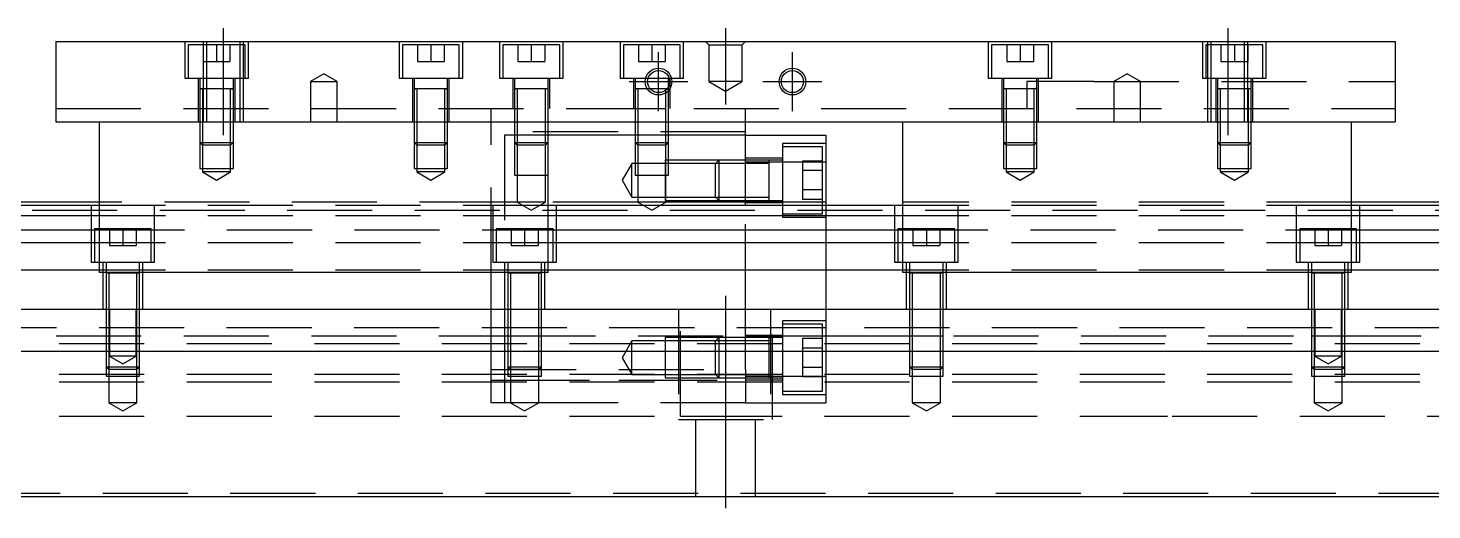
# Model space of a CAD drawing. Extents: x -20 to 812, y -267 to 102.
# Drawn here: x 185.8 to 395.5, y -226.9 to -154.9 of the extents above; entities that cross this region are included whole.
import ezdxf

# ---------------------------------------------------------------- set-up
doc = ezdxf.new("R2010")
doc.units = 0
doc.linetypes.add('CENTER', pattern=[50.8, 31.75, -6.35, 6.35, -6.35])
doc.linetypes.add('DASHED', pattern=[19.05, 12.7, -6.35])
doc.layers.get('0').update_dxf_attribs({"linetype": 'CONTINUOUS'})
doc.layers.add('CENTER', color=1, linetype='CENTER')

msp = doc.modelspace()

# ---------------------------------------------------------------- linework, layer by layer
at = {"color": 7, "linetype": 'CONTINUOUS'}
for p, q in [((190, -156.93), (190, -168.93)), ((190, -156.93), (390, -156.93)), ((390, -156.93), (390, -168.93)), ((278.770162, -164.03), (278.32967, -164.03)), ((281.500006, -164.03), (281.229838, -164.03)), ((190, -168.93), (390, -168.93)), ((196.5, -191.43), (196.5, -168.93)), ((263.5, -191.43), (263.5, -168.93)), ((293, -181.43), (293, -168.93)), ((316.5, -191.43), (316.5, -168.93)), ((383.5, -191.43), (383.5, -168.93)), ((293, -170.93), (305, -170.93)), ((305, -170.93), (305, -181.43)), ((196.5, -181.43), (0, -181.43)), ((196.5, -180.93), (28, -180.93)), ((316.5, -181.43), (263.5, -181.43)), ((523, -180.93), (383.5, -180.93)), ((580, -181.43), (383.5, -181.43)), ((196.5, -182.969608), (0, -182.969608)), ((316.5, -182.969608), (263.5, -182.969608)), ((580, -182.969608), (383.5, -182.969608)), ((0, -185.090392), (196.5, -185.090392)), ((263.5, -185.090392), (316.5, -185.090392)), ((383.5, -185.090392), (580, -185.090392)), ((196.5, -187.000532), (0, -187.000532)), ((316.5, -187.000532), (263.5, -187.000532)), ((580, -187.000532), (383.5, -187.000532)), ((196.5, -191.111934), (0, -191.111934)), ((263.5, -191.43), (196.5, -191.43)), ((316.5, -191.111934), (263.5, -191.111934)), ((383.5, -191.43), (316.5, -191.43)), ((580, -191.111934), (383.5, -191.111934)), ((0, -196.93), (580, -196.93)), ((304.5, -199.68), (305, -199.68)), ((0, -203.23), (580, -203.23)), ((296.5, -204.019994), (296.5, -203.23)), ((296.5, -207.180006), (296.5, -206.63)), ((0, -224.93), (580, -224.93))]:
    msp.add_line(p, q, dxfattribs=at)
at = {"color": 3, "linetype": 'DASHED'}
for p, q in [((209.25, -156.93), (209.25, -162.43)), ((212.000006, -156.93), (212.000006, -168.93)), ((212.5, -156.93), (212.5, -168.93)), ((217.5, -168.93), (217.5, -156.93)), ((217.999994, -168.93), (217.999994, -156.93)), ((218.75, -162.43), (218.75, -156.93)), ((241.25, -156.93), (241.25, -162.43)), ((250.75, -162.43), (250.75, -156.93)), ((256.25, -156.93), (256.25, -162.43)), ((265.75, -162.43), (265.75, -156.93)), ((274.25, -156.93), (274.25, -162.43)), ((283.75, -162.43), (283.75, -156.93)), ((287.5, -157.43), (287, -156.93)), ((292.5, -157.43), (293, -156.93)), ((329.25, -156.93), (329.25, -162.43)), ((338.75, -162.43), (338.75, -156.93)), ((361.25, -156.93), (361.25, -162.43)), ((362.000006, -156.93), (362.000006, -168.93)), ((362.5, -156.93), (362.5, -168.93)), ((367.5, -168.93), (367.5, -156.93)), ((367.999994, -168.93), (367.999994, -156.93)), ((370.75, -162.43), (370.75, -156.93)), ((218.25, -157.43), (209.75, -157.43)), ((209.75, -157.43), (209.75, -162.43)), ((212, -157.43), (212, -159.93)), ((214, -157.43), (214, -159.93)), ((216, -157.43), (216, -159.93)), ((218.25, -162.43), (218.25, -157.43)), ((250.25, -157.43), (241.75, -157.43)), ((241.75, -157.43), (241.75, -162.43)), ((244, -157.43), (244, -159.93)), ((246, -157.43), (246, -159.93)), ((248, -157.43), (248, -159.93)), ((250.25, -162.43), (250.25, -157.43)), ((265.25, -157.43), (256.75, -157.43)), ((256.75, -157.43), (256.75, -162.43)), ((259, -157.43), (259, -159.93)), ((261, -157.43), (261, -159.93)), ((263, -157.43), (263, -159.93)), ((265.25, -162.43), (265.25, -157.43)), ((283.25, -157.43), (274.75, -157.43)), ((274.75, -157.43), (274.75, -162.43)), ((277, -157.43), (277, -159.93)), ((279, -157.43), (279, -159.93)), ((281, -157.43), (281, -159.93)), ((283.25, -162.43), (283.25, -157.43)), ((287.5, -157.43), (287.5, -162.93)), ((287.5, -157.43), (292.5, -157.43)), ((292.5, -162.93), (292.5, -157.43)), ((338.25, -157.43), (329.75, -157.43)), ((329.75, -157.43), (329.75, -162.43)), ((332, -157.43), (332, -159.93)), ((334, -157.43), (334, -159.93)), ((336, -157.43), (336, -159.93)), ((338.25, -162.43), (338.25, -157.43)), ((370.25, -157.43), (361.75, -157.43)), ((361.75, -157.43), (361.75, -162.43)), ((364, -157.43), (364, -159.93)), ((366, -157.43), (366, -159.93)), ((368, -157.43), (368, -159.93)), ((370.25, -162.43), (370.25, -157.43)), ((212, -159.93), (214, -159.93)), ((214, -159.93), (216, -159.93)), ((244, -159.93), (246, -159.93)), ((246, -159.93), (248, -159.93)), ((259, -159.93), (261, -159.93)), ((261, -159.93), (263, -159.93)), ((277, -159.93), (279, -159.93)), ((279, -159.93), (281, -159.93)), ((332, -159.93), (334, -159.93)), ((334, -159.93), (336, -159.93)), ((364, -159.93), (366, -159.93)), ((366, -159.93), (368, -159.93)), ((209.25, -162.43), (218.75, -162.43)), ((211.25, -162.43), (211.25, -168.93)), ((211.5, -162.43), (211.5, -164.03)), ((216.5, -164.03), (216.5, -162.43)), ((216.75, -168.93), (216.75, -162.43)), ((230, -161.7753), (228, -162.93)), ((228, -162.93), (230, -162.93)), ((228, -162.93), (228, -168.93)), ((232, -162.93), (230, -161.7753)), ((230, -162.93), (232, -162.93)), ((232, -168.93), (232, -162.93)), ((241.25, -162.43), (250.75, -162.43)), ((243.25, -162.43), (243.25, -168.93)), ((243.5, -162.43), (243.5, -164.03)), ((248.5, -164.03), (248.5, -162.43)), ((248.75, -168.93), (248.75, -162.43)), ((256.25, -162.43), (265.75, -162.43)), ((258.25, -162.43), (258.25, -166.93)), ((258.5, -162.43), (258.5, -164.03)), ((263.5, -164.03), (263.5, -162.43)), ((263.75, -166.93), (263.75, -162.43)), ((274.25, -162.43), (283.75, -162.43)), ((276.25, -162.43), (276.25, -166.93)), ((276.5, -162.43), (276.5, -164.03)), ((281.5, -163.617386), (281.5, -162.43)), ((281.75, -166.93), (281.75, -162.43)), ((292.5, -162.93), (287.5, -162.93)), ((287.5, -162.93), (290, -164.373376)), ((290, -164.373376), (292.5, -162.93)), ((329.25, -162.43), (338.75, -162.43)), ((331.25, -162.43), (331.25, -168.93)), ((331.5, -162.43), (331.5, -164.03)), ((335, -162.93), (335, -166.93)), ((345, -162.93), (335, -162.93)), ((336.5, -164.03), (336.5, -162.43)), ((336.75, -168.93), (336.75, -162.43)), ((345, -162.93), (390, -162.93)), ((350, -161.7753), (348, -162.93)), ((348, -162.93), (350, -162.93)), ((348, -162.93), (348, -168.93)), ((352, -162.93), (350, -161.7753)), ((350, -162.93), (352, -162.93)), ((352, -168.93), (352, -162.93)), ((361.25, -162.43), (370.75, -162.43)), ((363.25, -162.43), (363.25, -168.93)), ((363.5, -162.43), (363.5, -164.03)), ((368.5, -164.03), (368.5, -162.43)), ((368.75, -168.93), (368.75, -162.43)), ((211.5, -164.025), (211.5, -164.03)), ((211.5, -164.03), (211.757448, -164.03)), ((211.757468, -164.03), (211.5, -164.03)), ((211.5, -164.03), (211.5, -164.035)), ((211.5, -164.03), (211.5, -168.92998)), ((216.242552, -164.03), (211.757468, -164.03)), ((211.9, -164.03), (211.9, -168.92998)), ((216.1, -168.92998), (216.1, -164.03)), ((216.5, -164.03), (216.242552, -164.03)), ((216.242602, -164.03), (216.5, -164.03)), ((216.5, -164.03), (216.5, -164.025)), ((216.5, -164.035), (216.5, -164.03)), ((216.5, -168.92998), (216.5, -164.03)), ((243.5, -164.025), (243.5, -164.03)), ((243.5, -164.03), (243.757448, -164.03)), ((243.757468, -164.03), (243.5, -164.03)), ((243.5, -164.03), (243.5, -164.035)), ((243.5, -164.03), (243.5, -168.92998)), ((248.242552, -164.03), (243.757468, -164.03)), ((243.9, -164.03), (243.9, -168.92998)), ((248.1, -168.92998), (248.1, -164.03)), ((248.5, -164.03), (248.242552, -164.03)), ((248.242602, -164.03), (248.5, -164.03)), ((248.5, -164.03), (248.5, -164.025)), ((248.5, -164.035), (248.5, -164.03)), ((248.5, -168.92998), (248.5, -164.03)), ((258.5, -164.025), (258.5, -164.03)), ((258.5, -164.03), (258.757448, -164.03)), ((258.757468, -164.03), (258.5, -164.03)), ((258.5, -164.03), (258.5, -166.92998)), ((258.5, -164.03), (258.5, -164.035)), ((263.5, -164.03), (258.757468, -164.03)), ((258.9, -164.03), (258.9, -166.92998)), ((262.5, -164.025), (262.5, -164.03)), ((262.757468, -164.03), (262.5, -164.03)), ((262.5, -164.03), (262.5, -164.035)), ((263.1, -166.92998), (263.1, -164.03)), ((263.5, -164.03), (263.5, -164.025)), ((263.5, -166.92998), (263.5, -164.03)), ((263.5, -164.035), (263.5, -164.03)), ((276.5, -164.025), (276.5, -164.03)), ((276.5, -164.03), (276.757448, -164.03)), ((276.757468, -164.03), (276.5, -164.03)), ((276.5, -164.03), (276.5, -164.035)), ((276.5, -164.03), (276.5, -166.92998)), ((278.329928, -164.03), (276.757468, -164.03)), ((276.9, -164.03), (276.9, -166.92998)), ((278.770318, -164.03), (278.329928, -164.03)), ((281.230084, -164.03), (278.770318, -164.03)), ((281.1, -164.159838), (281.1, -164.03)), ((281.1, -164.60033), (281.1, -164.159838)), ((281.1, -166.92998), (281.1, -164.60033)), ((281.5, -164.03), (281.230084, -164.03)), ((281.242602, -164.03), (281.5, -164.03)), ((281.5, -164.03), (281.5, -163.617386)), ((281.5, -164.03), (281.5, -164.025)), ((281.5, -164.035), (281.5, -164.03)), ((281.5, -164.252876), (281.5, -164.03)), ((281.5, -166.92998), (281.5, -164.252876)), ((331.5, -164.025), (331.5, -164.03)), ((331.757468, -164.03), (331.5, -164.03)), ((331.5, -164.03), (331.5, -164.035)), ((331.5, -164.03), (331.5, -168.92998)), ((336.242552, -164.03), (331.757468, -164.03)), ((331.9, -164.03), (331.9, -168.92998)), ((336.1, -168.92998), (336.1, -164.03)), ((336.5, -164.03), (336.242552, -164.03)), ((336.5, -164.03), (336.5, -164.025)), ((336.5, -164.035), (336.5, -164.03)), ((336.5, -168.92998), (336.5, -164.03)), ((363.5, -164.025), (363.5, -164.03)), ((363.757468, -164.03), (363.5, -164.03)), ((363.5, -164.03), (363.5, -168.92998)), ((363.5, -164.03), (363.5, -164.035)), ((368.242552, -164.03), (363.757468, -164.03)), ((363.9, -164.03), (363.9, -168.92998)), ((368.1, -168.92998), (368.1, -164.03)), ((368.5, -164.03), (368.242552, -164.03)), ((368.5, -164.03), (368.5, -164.025)), ((368.5, -168.92998), (368.5, -164.03)), ((368.5, -164.035), (368.5, -164.03)), ((190, -166.93), (390, -166.93)), ((255, -168.93), (255, -166.93)), ((258.5, -166.93), (258.5, -168.93)), ((258.500006, -166.93), (258.500006, -168.93)), ((258.9, -166.93), (258.9, -168.93)), ((263.1, -168.93), (263.1, -166.93)), ((263.499994, -168.93), (263.499994, -166.93)), ((263.5, -168.93), (263.5, -166.93)), ((276.5, -166.93), (276.5, -168.93)), ((276.500006, -166.93), (276.500006, -168.93)), ((276.9, -166.93), (281.1, -166.93)), ((276.9, -166.93), (276.9, -168.93)), ((281.1, -168.93), (281.1, -166.93)), ((281.499994, -168.93), (281.499994, -166.93)), ((281.5, -168.93), (281.5, -166.93)), ((293, -168.93), (293, -166.93)), ((211.5, -168.93), (211.5, -172.03)), ((211.500006, -168.93), (211.500006, -172.030006)), ((211.9, -168.93), (211.9, -172.43)), ((216.1, -172.43), (216.1, -168.93)), ((216.499994, -172.030006), (216.499994, -168.93)), ((216.5, -172.03), (216.5, -168.93)), ((243.5, -168.93), (243.5, -172.03)), ((243.500006, -168.93), (243.500006, -172.030006)), ((243.9, -168.93), (243.9, -172.43)), ((248.1, -172.43), (248.1, -168.93)), ((248.499994, -172.030006), (248.499994, -168.93)), ((248.5, -172.03), (248.5, -168.93)), ((255, -191.43), (255, -168.93)), ((258.5, -168.93), (258.5, -172.03)), ((258.500006, -168.93), (258.500006, -172.030006)), ((258.9, -168.93), (258.9, -172.43)), ((263.1, -172.43), (263.1, -168.93)), ((263.499994, -172.030006), (263.499994, -168.93)), ((263.5, -172.03), (263.5, -168.93)), ((276.5, -168.93), (276.5, -172.03)), ((276.500006, -168.93), (276.500006, -172.030006)), ((276.9, -168.93), (276.9, -172.43)), ((281.1, -172.43), (281.1, -168.93)), ((281.499994, -172.030006), (281.499994, -168.93)), ((281.5, -172.03), (281.5, -168.93)), ((331.5, -168.93), (331.5, -172.03)), ((331.500006, -168.93), (331.500006, -172.030006)), ((331.9, -168.93), (331.9, -172.43)), ((336.1, -172.43), (336.1, -168.93)), ((336.499994, -172.030006), (336.499994, -168.93)), ((336.5, -172.03), (336.5, -168.93)), ((363.5, -168.93), (363.5, -172.03)), ((363.500006, -168.93), (363.500006, -172.030006)), ((363.9, -168.93), (363.9, -172.43)), ((368.1, -172.43), (368.1, -168.93)), ((368.499994, -172.030006), (368.499994, -168.93)), ((368.5, -172.03), (368.5, -168.93)), ((293, -170.43), (255, -170.43)), ((257, -170.93), (257, -196.93)), ((258.5, -170.93), (257, -170.93)), ((258.9, -170.93), (258.5, -170.93)), ((262.5, -170.93), (258.9, -170.93)), ((262.9, -170.93), (262.5, -170.93)), ((263.1, -170.93), (262.9, -170.93)), ((263.5, -170.93), (263.1, -170.93)), ((267.1, -170.93), (263.5, -170.93)), ((267.5, -170.93), (267.1, -170.93)), ((276.5, -170.93), (267.5, -170.93)), ((276.9, -170.93), (276.5, -170.93)), ((281.1, -170.93), (276.9, -170.93)), ((281.5, -170.93), (281.1, -170.93)), ((282.5, -170.93), (281.5, -170.93)), ((293, -170.93), (282.5, -170.93)), ((211.5, -172.03), (216.5, -172.03)), ((211.5, -172.03), (211.9, -172.43)), ((211.500006, -172.03002), (211.500006, -175.93)), ((216.1, -172.43), (211.9, -172.43)), ((211.9, -172.43002), (211.9, -175.93)), ((216.1, -172.43), (216.5, -172.03)), ((216.1, -175.93), (216.1, -172.43002)), ((216.499994, -175.93), (216.499994, -172.03002)), ((243.5, -172.03), (248.5, -172.03)), ((243.5, -172.03), (243.9, -172.43)), ((243.500006, -172.03002), (243.500006, -175.93)), ((248.1, -172.43), (243.9, -172.43)), ((243.9, -172.43002), (243.9, -175.93)), ((248.1, -172.43), (248.5, -172.03)), ((248.1, -175.93), (248.1, -172.43002)), ((248.499994, -175.93), (248.499994, -172.03002)), ((258.5, -172.03), (263.499994, -172.03)), ((258.5, -172.03), (258.9, -172.43)), ((258.500006, -172.03002), (258.500006, -176.93)), ((262.500006, -172.43), (258.9, -172.43)), ((258.9, -172.43002), (258.9, -176.93)), ((262.9, -172.43), (262.500006, -172.43)), ((263.1, -172.43), (263.5, -172.03)), ((263.1, -176.93), (263.1, -172.43002)), ((263.499994, -172.43), (263.499994, -172.03002)), ((263.499994, -175.93), (263.499994, -172.43)), ((276.5, -172.03), (281.5, -172.03)), ((276.5, -172.03), (276.9, -172.43)), ((276.500006, -172.03002), (276.500006, -176.93)), ((281.1, -172.43), (276.9, -172.43)), ((276.9, -172.43002), (276.9, -176.93)), ((281.1, -172.43), (281.5, -172.03)), ((281.1, -176.93), (281.1, -172.43002)), ((281.499994, -176.93), (281.499994, -172.03002)), ((298.5, -172.18), (298.5, -183.18)), ((305, -172.18), (298.5, -172.18)), ((304.5, -172.68), (298.5, -172.68)), ((304.5, -182.68), (304.5, -172.68)), ((331.5, -172.03), (336.5, -172.03)), ((331.5, -172.03), (331.9, -172.43)), ((331.500006, -172.03002), (331.500006, -175.93)), ((336.1, -172.43), (331.9, -172.43)), ((331.9, -172.43002), (331.9, -175.93)), ((336.1, -172.43), (336.5, -172.03)), ((336.1, -175.93), (336.1, -172.43002)), ((336.499994, -175.93), (336.499994, -172.03002)), ((363.5, -172.03), (368.5, -172.03)), ((363.5, -172.03), (363.9, -172.43)), ((363.500006, -172.03002), (363.500006, -175.93)), ((368.1, -172.43), (363.9, -172.43)), ((363.9, -172.43002), (363.9, -175.93)), ((368.1, -172.43), (368.5, -172.03)), ((368.1, -175.93), (368.1, -172.43002)), ((368.499994, -175.93), (368.499994, -172.03002)), ((211.500006, -175.93), (216.499994, -175.93)), ((211.9, -175.93), (211.9, -176.43)), ((216.1, -176.43), (216.1, -175.93)), ((243.500006, -175.93), (248.499994, -175.93)), ((243.9, -175.93), (243.9, -176.43)), ((248.1, -176.43), (248.1, -175.93)), ((263.499994, -176.93), (263.499994, -175.93)), ((276, -175.18), (274.556624, -177.68)), ((276, -180.18), (276, -175.18)), ((281, -175.18), (276, -175.18)), ((281, -174.680006), (281, -176.798124)), ((281.499994, -174.680006), (281, -174.680006)), ((288.49998, -175.18), (281, -175.18)), ((282.5, -174.680006), (281.499994, -174.680006)), ((288.99998, -174.680006), (282.5, -174.680006)), ((289, -174.68), (288.5, -175.18)), ((288.5, -180.18), (288.5, -175.18)), ((293, -175.18), (288.5, -175.18)), ((293, -174.680006), (288.999994, -174.680006)), ((289, -174.68), (289, -180.68)), ((293, -174.68), (289, -174.68)), ((298.5, -174.38), (293, -174.38)), ((293, -174.93), (297.5, -174.93)), ((296.5, -174.68), (293.00002, -174.68)), ((296.5, -175.18), (293.00002, -175.18)), ((296.5, -174.68), (296.495, -174.68)), ((296.5, -175.029602), (296.5, -174.68)), ((296.505, -174.68), (296.5, -174.68)), ((297.5, -174.68), (296.5, -174.68)), ((296.5, -177.51997), (296.5, -175.029602)), ((298.5, -174.68), (297.5, -174.68)), ((297.5, -174.93), (305, -174.93)), ((301.5, -174.793248), (301.5, -176.236624)), ((304.5, -174.793248), (301.5, -174.793248)), ((331.500006, -175.93), (336.499994, -175.93)), ((331.9, -175.93), (331.9, -176.43)), ((336.1, -176.43), (336.1, -175.93)), ((363.500006, -175.93), (368.499994, -175.93)), ((363.9, -175.93), (363.9, -176.43)), ((368.1, -176.43), (368.1, -175.93)), ((216.1, -176.43), (211.9, -176.43)), ((211.9, -176.43), (214, -177.642436)), ((214, -177.642436), (216.1, -176.43)), ((248.1, -176.43), (243.9, -176.43)), ((243.9, -176.43), (246, -177.642436)), ((246, -177.642436), (248.1, -176.43)), ((258.500006, -176.93), (263.499994, -176.93)), ((258.9, -176.93), (258.9, -180.93)), ((263.1, -180.93), (263.1, -176.93)), ((274.556624, -177.68), (276, -180.18)), ((276.500006, -176.93), (281.499994, -176.93)), ((276.9, -176.93), (276.9, -180.93)), ((281, -176.798124), (281, -176.933818)), ((281, -176.933818), (281, -180.679994)), ((281.1, -180.93), (281.1, -176.93)), ((296.5, -177.88006), (296.5, -177.51997)), ((296.5, -180.33035), (296.5, -177.88006)), ((304.5, -176.236624), (301.5, -176.236624)), ((301.5, -176.236624), (301.5, -179.123376)), ((336.1, -176.43), (331.9, -176.43)), ((331.9, -176.43), (334, -177.642436)), ((334, -177.642436), (336.1, -176.43)), ((368.1, -176.43), (363.9, -176.43)), ((363.9, -176.43), (366, -177.642436)), ((366, -177.642436), (368.1, -176.43)), ((276, -180.18), (281, -180.18)), ((281, -180.18), (288.49998, -180.18)), ((288.5, -180.18), (293, -180.18)), ((288.5, -180.18), (289, -180.68)), ((293.00002, -180.18), (296.5, -180.18)), ((301.5, -179.123376), (301.5, -180.566752)), ((304.5, -179.123376), (301.5, -179.123376)), ((523, -182.18), (25, -182.18)), ((195.25, -181.43), (195.25, -189.93)), ((257, -180.93), (196.5, -180.93)), ((263.5, -181.43), (196.5, -181.43)), ((204.75, -189.93), (204.75, -181.43)), ((255.25, -181.43), (255.25, -189.93)), ((258.9, -180.93), (257, -180.93)), ((263.1, -180.93), (258.9, -180.93)), ((258.9, -180.93), (261, -182.142436)), ((261, -182.142436), (263.1, -180.93)), ((276.9, -180.93), (263.1, -180.93)), ((264.75, -189.93), (264.75, -181.43)), ((281.1, -180.93), (276.9, -180.93)), ((276.9, -180.93), (279, -182.142436)), ((279, -182.142436), (281.1, -180.93)), ((281, -180.679994), (288.99998, -180.679994)), ((293, -180.93), (281.1, -180.93)), ((289, -180.679994), (293, -180.679994)), ((289, -180.68), (293, -180.68)), ((297.5, -180.93), (293, -180.93)), ((293, -180.98), (298.5, -180.98)), ((293, -196.93), (293, -181.43)), ((293.00002, -180.68), (296.5, -180.68)), ((296.495, -180.68), (296.5, -180.68)), ((296.5, -180.68), (296.5, -180.33035)), ((296.5, -180.68), (296.505, -180.68)), ((296.5, -180.68), (297.5, -180.68)), ((297.5, -180.68), (298.5, -180.68)), ((298.5, -180.93), (297.5, -180.93)), ((305, -180.93), (298.5, -180.93)), ((304.5, -180.566752), (301.5, -180.566752)), ((305, -181.43), (305, -191.43)), ((315.25, -181.43), (315.25, -189.93)), ((383.5, -180.93), (316.5, -180.93)), ((383.5, -181.43), (316.5, -181.43)), ((324.75, -189.93), (324.75, -181.43)), ((375.25, -181.43), (375.25, -189.93)), ((384.75, -189.93), (384.75, -181.43)), ((263.5, -182.969608), (196.5, -182.969608)), ((298.5, -182.68), (304.5, -182.68)), ((298.5, -183.18), (305, -183.18)), ((383.5, -182.969608), (316.5, -182.969608)), ((204.25, -184.93), (195.75, -184.93)), ((195.75, -184.93), (195.75, -189.93)), ((196.5, -185.090392), (263.5, -185.090392)), ((198, -184.93), (198, -187.43)), ((200, -184.93), (200, -187.43)), ((202, -184.93), (202, -187.43)), ((204.25, -189.93), (204.25, -184.93)), ((264.25, -184.93), (255.75, -184.93)), ((255.75, -184.93), (255.75, -189.93)), ((258, -184.93), (258, -187.43)), ((260, -184.93), (260, -187.43)), ((262, -184.93), (262, -187.43)), ((264.25, -189.93), (264.25, -184.93)), ((324.25, -184.93), (315.75, -184.93)), ((315.75, -184.93), (315.75, -189.93)), ((316.5, -185.090392), (383.5, -185.090392)), ((318, -184.93), (318, -187.43)), ((320, -184.93), (320, -187.43)), ((322, -184.93), (322, -187.43)), ((324.25, -189.93), (324.25, -184.93)), ((384.25, -184.93), (375.75, -184.93)), ((375.75, -184.93), (375.75, -189.93)), ((378, -184.93), (378, -187.43)), ((380, -184.93), (380, -187.43)), ((382, -184.93), (382, -187.43)), ((384.25, -189.93), (384.25, -184.93)), ((263.5, -187.000532), (196.5, -187.000532)), ((198, -187.43), (200, -187.43)), ((200, -187.43), (202, -187.43)), ((258, -187.43), (260, -187.43)), ((260, -187.43), (262, -187.43)), ((383.5, -187.000532), (316.5, -187.000532)), ((318, -187.43), (320, -187.43)), ((320, -187.43), (322, -187.43)), ((378, -187.43), (380, -187.43)), ((380, -187.43), (382, -187.43)), ((195.25, -189.93), (204.75, -189.93)), ((197, -189.93), (197, -196.93)), ((197.5, -189.93), (197.5, -191.53)), ((202.5, -191.53), (202.5, -189.93)), ((203, -196.93), (203, -189.93)), ((255.25, -189.93), (264.75, -189.93)), ((257, -189.93), (257, -196.93)), ((257.5, -189.93), (257.5, -191.53)), ((262.5, -191.53), (262.5, -189.93)), ((263, -196.93), (263, -189.93)), ((315.25, -189.93), (324.75, -189.93)), ((317, -189.93), (317, -196.93)), ((317.5, -189.93), (317.5, -191.53)), ((322.5, -191.53), (322.5, -189.93)), ((323, -196.93), (323, -189.93)), ((375.25, -189.93), (384.75, -189.93)), ((377, -189.93), (377, -196.93)), ((377.5, -189.93), (377.5, -191.53)), ((382.5, -191.53), (382.5, -189.93)), ((383, -196.93), (383, -189.93)), ((263.5, -191.111934), (196.5, -191.111934)), ((197.5, -191.525), (197.5, -191.53)), ((197.757468, -191.53), (197.5, -191.53)), ((197.5, -191.53), (197.5, -191.535)), ((197.5, -191.53), (197.5, -196.92998)), ((202.242552, -191.53), (197.757468, -191.53)), ((197.9, -191.53), (197.9, -196.92998)), ((202.1, -196.92998), (202.1, -191.53)), ((202.5, -191.53), (202.242552, -191.53)), ((202.5, -191.53), (202.5, -191.525)), ((202.5, -191.535), (202.5, -191.53)), ((202.5, -196.92998), (202.5, -191.53)), ((255, -196.93), (255, -191.43)), ((257.5, -191.525), (257.5, -191.53)), ((257.757468, -191.53), (257.5, -191.53)), ((257.5, -191.53), (257.5, -191.535)), ((257.5, -191.53), (257.5, -196.92998)), ((262.242552, -191.53), (257.757468, -191.53)), ((257.9, -191.53), (257.9, -196.92998)), ((262.1, -196.92998), (262.1, -191.53)), ((262.5, -191.53), (262.242552, -191.53)), ((262.5, -191.53), (262.5, -191.525)), ((262.5, -191.535), (262.5, -191.53)), ((262.5, -196.92998), (262.5, -191.53)), ((305, -191.43), (305, -196.93)), ((383.5, -191.111934), (316.5, -191.111934)), ((317.5, -191.525), (317.5, -191.53)), ((317.757468, -191.53), (317.5, -191.53)), ((317.5, -191.53), (317.5, -191.535)), ((317.5, -191.53), (317.5, -196.92998)), ((322.242552, -191.53), (317.757468, -191.53)), ((317.9, -191.53), (317.9, -196.92998)), ((322.1, -196.92998), (322.1, -191.53)), ((322.5, -191.53), (322.242552, -191.53)), ((322.5, -191.53), (322.5, -191.525)), ((322.5, -191.535), (322.5, -191.53)), ((322.5, -196.92998), (322.5, -191.53)), ((377.5, -191.525), (377.5, -191.53)), ((377.757468, -191.53), (377.5, -191.53)), ((377.5, -191.53), (377.5, -191.535)), ((377.5, -191.53), (377.5, -196.92998)), ((382.242552, -191.53), (377.757468, -191.53)), ((377.9, -191.53), (377.9, -196.92998)), ((382.1, -196.92998), (382.1, -191.53)), ((382.5, -191.53), (382.242552, -191.53)), ((382.5, -191.53), (382.5, -191.525)), ((382.5, -191.535), (382.5, -191.53)), ((382.5, -196.92998), (382.5, -191.53)), ((197.5, -196.93), (197.5, -203.23)), ((197.500006, -196.93), (197.500006, -203.23)), ((197.9, -196.93), (197.9, -203.23)), ((198, -196.93), (198, -203.93)), ((202, -203.93), (202, -196.93)), ((202.1, -203.23), (202.1, -196.93)), ((202.499994, -203.23), (202.499994, -196.93)), ((202.5, -203.23), (202.5, -196.93)), ((255, -203.23), (255, -196.93)), ((257, -196.93), (257, -203.23)), ((257.5, -196.93), (257.5, -203.23)), ((257.500006, -196.93), (257.500006, -203.23)), ((257.9, -196.93), (257.9, -203.23)), ((262.1, -203.23), (262.1, -196.93)), ((262.499994, -203.23), (262.499994, -196.93)), ((262.5, -203.23), (262.5, -196.93)), ((283, -196.93), (283, -213.43)), ((283.291796, -212.93), (283.291796, -196.93)), ((293, -203.23), (293, -196.93)), ((296.708204, -196.93), (296.708204, -212.93)), ((297, -213.43), (297, -196.93)), ((305, -196.93), (305, -203.23)), ((317.5, -196.93), (317.5, -203.23)), ((317.500006, -196.93), (317.500006, -203.23)), ((317.9, -196.93), (317.9, -203.23)), ((322.1, -203.23), (322.1, -196.93)), ((322.499994, -203.23), (322.499994, -196.93)), ((322.5, -203.23), (322.5, -196.93)), ((377.5, -196.93), (377.5, -203.23)), ((377.500006, -196.93), (377.500006, -203.23)), ((377.9, -196.93), (377.9, -203.23)), ((378, -196.93), (378, -203.93)), ((382, -203.93), (382, -196.93)), ((382.1, -203.23), (382.1, -196.93)), ((382.499994, -203.23), (382.499994, -196.93)), ((382.5, -203.23), (382.5, -196.93)), ((298.5, -198.68), (298.5, -209.68)), ((305, -198.68), (298.5, -198.68)), ((25, -199.68), (523, -199.68)), ((56.708204, -200.93), (255, -200.93)), ((197.5, -200.93), (197.9, -200.93)), ((197.9, -200.93), (202.1, -200.93)), ((202.1, -200.93), (202.5, -200.93)), ((255, -200.93), (257, -200.93)), ((257, -200.93), (257.5, -200.93)), ((257.5, -200.93), (257.9, -200.93)), ((257.9, -200.93), (293, -200.93)), ((257.9, -200.93), (262.1, -200.93)), ((262.1, -200.93), (262.5, -200.93)), ((281, -201.180006), (281, -206.63)), ((288.99998, -201.180006), (281, -201.180006)), ((289, -201.18), (288.5, -201.68)), ((289, -201.18), (289, -206.63)), ((293, -201.18), (289, -201.18)), ((293, -201.180006), (289, -201.180006)), ((298.5, -200.88), (293, -200.88)), ((293, -200.93), (298.5, -200.93)), ((296.5, -201.18), (293.00002, -201.18)), ((296.5, -201.18), (296.495, -201.18)), ((296.5, -201.529602), (296.5, -201.18)), ((296.505, -201.18), (296.5, -201.18)), ((298.5, -201.18), (296.5, -201.18)), ((304.5, -199.18), (298.5, -199.18)), ((298.5, -200.93), (304.5, -200.93)), ((304.5, -203.23), (304.5, -199.18)), ((304.5, -200.93), (305, -200.93)), ((305, -200.93), (497.5, -200.93)), ((317.5, -200.93), (317.9, -200.93)), ((317.9, -200.93), (322.1, -200.93)), ((322.1, -200.93), (322.5, -200.93)), ((377.5, -200.93), (377.9, -200.93)), ((377.9, -200.93), (382.1, -200.93)), ((382.1, -200.93), (382.5, -200.93)), ((0, -202.08), (580, -202.08)), ((197.5, -203.23), (197.5, -205.53)), ((197.500006, -203.23), (197.500006, -205.530006)), ((197.9, -203.23), (197.9, -205.93)), ((202.1, -205.93), (202.1, -203.23)), ((202.499994, -205.530006), (202.499994, -203.23)), ((202.5, -205.53), (202.5, -203.23)), ((255, -205.93), (255, -203.23)), ((257, -203.23), (257, -206.63)), ((257.5, -203.23), (257.5, -205.53)), ((257.500006, -203.23), (257.500006, -205.530006)), ((257.9, -203.23), (257.9, -205.93)), ((262.1, -205.93), (262.1, -203.23)), ((262.499994, -205.530006), (262.499994, -203.23)), ((262.5, -205.53), (262.5, -203.23)), ((276, -201.68), (274.556624, -204.18)), ((276, -206.68), (276, -201.68)), ((281, -201.68), (276, -201.68)), ((288.49998, -201.68), (281, -201.68)), ((288.5, -206.63), (288.5, -201.68)), ((293, -201.68), (288.5, -201.68)), ((293, -205.93), (293, -203.23)), ((296.5, -201.68), (293.00002, -201.68)), ((296.5, -203.22972), (296.5, -201.529602)), ((296.5, -204.01997), (296.5, -203.22972)), ((301.5, -201.293248), (301.5, -202.736624)), ((304.5, -201.293248), (301.5, -201.293248)), ((304.5, -202.736624), (301.5, -202.736624)), ((301.5, -202.736624), (301.5, -205.623376)), ((304.5, -206.63), (304.5, -203.23)), ((305, -203.23), (305, -206.63)), ((317.5, -203.23), (317.5, -205.53)), ((317.500006, -203.23), (317.500006, -205.530006)), ((317.9, -203.23), (317.9, -205.93)), ((322.1, -205.93), (322.1, -203.23)), ((322.499994, -205.530006), (322.499994, -203.23)), ((322.5, -205.53), (322.5, -203.23)), ((377.5, -203.23), (377.5, -205.53)), ((377.500006, -203.23), (377.500006, -205.530006)), ((377.9, -203.23), (377.9, -205.93)), ((382.1, -205.93), (382.1, -203.23)), ((382.499994, -205.530006), (382.499994, -203.23)), ((382.5, -205.53), (382.5, -203.23)), ((202, -203.93), (198, -203.93)), ((198, -203.93), (200, -205.0847)), ((200, -205.0847), (202, -203.93)), ((274.556624, -204.18), (276, -206.68)), ((296.5, -204.38006), (296.5, -204.01997)), ((296.5, -206.630124), (296.5, -204.38006)), ((382, -203.93), (378, -203.93)), ((378, -203.93), (380, -205.0847)), ((380, -205.0847), (382, -203.93)), ((0, -206.63), (580, -206.63)), ((197.5, -205.53), (202.5, -205.53)), ((197.5, -205.53), (197.9, -205.93)), ((197.500006, -205.53002), (197.500006, -206.63)), ((197.500006, -206.63), (197.500006, -206.93)), ((197.500006, -206.93), (202.499994, -206.93)), ((202.1, -205.93), (197.9, -205.93)), ((197.9, -205.93002), (197.9, -206.93)), ((197.9, -206.93), (197.9, -210.93)), ((202.1, -205.93), (202.5, -205.53)), ((202.1, -206.93), (202.1, -205.93002)), ((202.1, -210.93), (202.1, -206.93)), ((202.499994, -206.63), (202.499994, -205.53002)), ((202.499994, -206.93), (202.499994, -206.63)), ((255, -206.63), (255, -205.93)), ((255, -205.93), (293, -205.93)), ((255, -210.93), (255, -206.63)), ((255, -207.55077), (293, -207.55077)), ((255, -207.55077), (257, -207.55077)), ((257, -206.63), (257, -210.93)), ((257, -207.55077), (293, -207.55077)), ((257.5, -205.53), (262.5, -205.53)), ((257.5, -205.53), (257.9, -205.93)), ((257.500006, -205.53002), (257.500006, -206.63)), ((257.500006, -206.63), (257.500006, -206.93)), ((257.500006, -206.93), (262.499994, -206.93)), ((262.1, -205.93), (257.9, -205.93)), ((257.9, -205.93002), (257.9, -206.93)), ((257.9, -206.93), (257.9, -210.93)), ((262.1, -205.93), (262.5, -205.53)), ((262.1, -206.93), (262.1, -205.93002)), ((262.1, -210.93), (262.1, -206.93)), ((262.499994, -206.63), (262.499994, -205.53002)), ((262.499994, -206.93), (262.499994, -206.63)), ((276, -206.68), (281, -206.68)), ((281, -206.63), (281, -207.179994)), ((281, -206.68), (288.49998, -206.68)), ((281, -207.179994), (288.99998, -207.179994)), ((288.5, -206.68), (288.5, -206.63)), ((288.5, -206.68), (293, -206.68)), ((288.5, -206.68), (289, -207.18)), ((288.999994, -207.179994), (293, -207.179994)), ((289, -206.63), (289, -207.18)), ((289, -207.18), (293, -207.18)), ((293, -205.93), (293, -206.63)), ((293, -206.63), (293, -210.93)), ((293, -206.93), (305, -206.93)), ((293, -207.48), (298.5, -207.48)), ((293.00002, -206.68), (296.5, -206.68)), ((293.00002, -207.18), (296.5, -207.18)), ((296.495, -207.18), (296.5, -207.18)), ((296.5, -206.83035), (296.5, -206.630124)), ((296.5, -207.18), (296.5, -206.83035)), ((296.5, -207.18), (296.505, -207.18)), ((296.5, -207.18), (298.5, -207.18)), ((301.5, -205.623376), (301.5, -207.066752)), ((304.5, -205.623376), (301.5, -205.623376)), ((304.5, -207.066752), (301.5, -207.066752)), ((304.5, -209.18), (304.5, -206.63)), ((305, -206.63), (305, -206.93)), ((305, -206.93), (305, -210.93)), ((317.5, -205.53), (322.5, -205.53)), ((317.5, -205.53), (317.9, -205.93)), ((317.500006, -205.53002), (317.500006, -206.63)), ((317.500006, -206.63), (317.500006, -206.93)), ((317.500006, -206.93), (322.499994, -206.93)), ((322.1, -205.93), (317.9, -205.93)), ((317.9, -205.93002), (317.9, -206.93)), ((317.9, -206.93), (317.9, -210.93)), ((322.1, -205.93), (322.5, -205.53)), ((322.1, -206.93), (322.1, -205.93002)), ((322.1, -210.93), (322.1, -206.93)), ((322.499994, -206.63), (322.499994, -205.53002)), ((322.499994, -206.93), (322.499994, -206.63)), ((377.5, -205.53), (382.5, -205.53)), ((377.5, -205.53), (377.9, -205.93)), ((377.500006, -205.53002), (377.500006, -206.63)), ((377.500006, -206.63), (377.500006, -206.93)), ((377.500006, -206.93), (382.499994, -206.93)), ((382.1, -205.93), (377.9, -205.93)), ((377.9, -205.93002), (377.9, -206.93)), ((377.9, -206.93), (377.9, -210.93)), ((382.1, -205.93), (382.5, -205.53)), ((382.1, -206.93), (382.1, -205.93002)), ((382.1, -210.93), (382.1, -206.93)), ((382.499994, -206.63), (382.499994, -205.53002)), ((382.499994, -206.93), (382.499994, -206.63)), ((0, -207.78), (580, -207.78)), ((298.5, -209.18), (304.5, -209.18)), ((202.1, -210.93), (197.9, -210.93)), ((197.9, -210.93), (200, -212.142436)), ((200, -212.142436), (202.1, -210.93)), ((257.9, -210.93), (255, -210.93)), ((262.1, -210.93), (257.9, -210.93)), ((262.1, -210.93), (257.9, -210.93)), ((257.9, -210.93), (260, -212.142436)), ((260, -212.142436), (262.1, -210.93)), ((293, -210.93), (262.1, -210.93)), ((293, -210.93), (305, -210.93)), ((298.5, -209.68), (305, -209.68)), ((322.1, -210.93), (317.9, -210.93)), ((317.9, -210.93), (320, -212.142436)), ((320, -212.142436), (322.1, -210.93)), ((382.1, -210.93), (377.9, -210.93)), ((377.9, -210.93), (380, -212.142436)), ((380, -212.142436), (382.1, -210.93)), ((0, -212.93), (343.291796, -212.93)), ((283, -213.43), (297, -213.43)), ((283.291796, -212.93), (296.708204, -212.93)), ((285.5, -213.43), (285.5, -224.93)), ((294.5, -224.93), (294.5, -213.43)), ((343.291796, -212.93), (356.708204, -212.93)), ((356.708204, -212.93), (523.291796, -212.93)), ((6.499992, -224.43), (580, -224.43))]:
    msp.add_line(p, q, dxfattribs=at)
at = {"color": 3, "linetype": 'CONTINUOUS'}
for centre in [(280, -162.93), (300, -162.93)]:
    msp.add_circle(centre, 2, dxfattribs=at)
at = {"color": 7, "linetype": 'CONTINUOUS'}
for centre in [(280, -162.93), (300, -162.93)]:
    msp.add_circle(centre, 1.65, dxfattribs=at)
at = {"layer": 'CENTER', "color": 1, "linetype": 'CENTER'}
for p, q in [((215, -154.93), (215, -170.93)), ((290, -154.93), (290, -166.373376)), ((365, -154.93), (365, -170.93)), ((280, -167.33), (280, -158.53)), ((300, -167.33), (300, -158.53)), ((275.6, -162.93), (284.4, -162.93)), ((295.6, -162.93), (304.4, -162.93)), ((290, -194.93), (290, -226.93))]:
    msp.add_line(p, q, dxfattribs=at)

doc.saveas('drawing.dxf')
